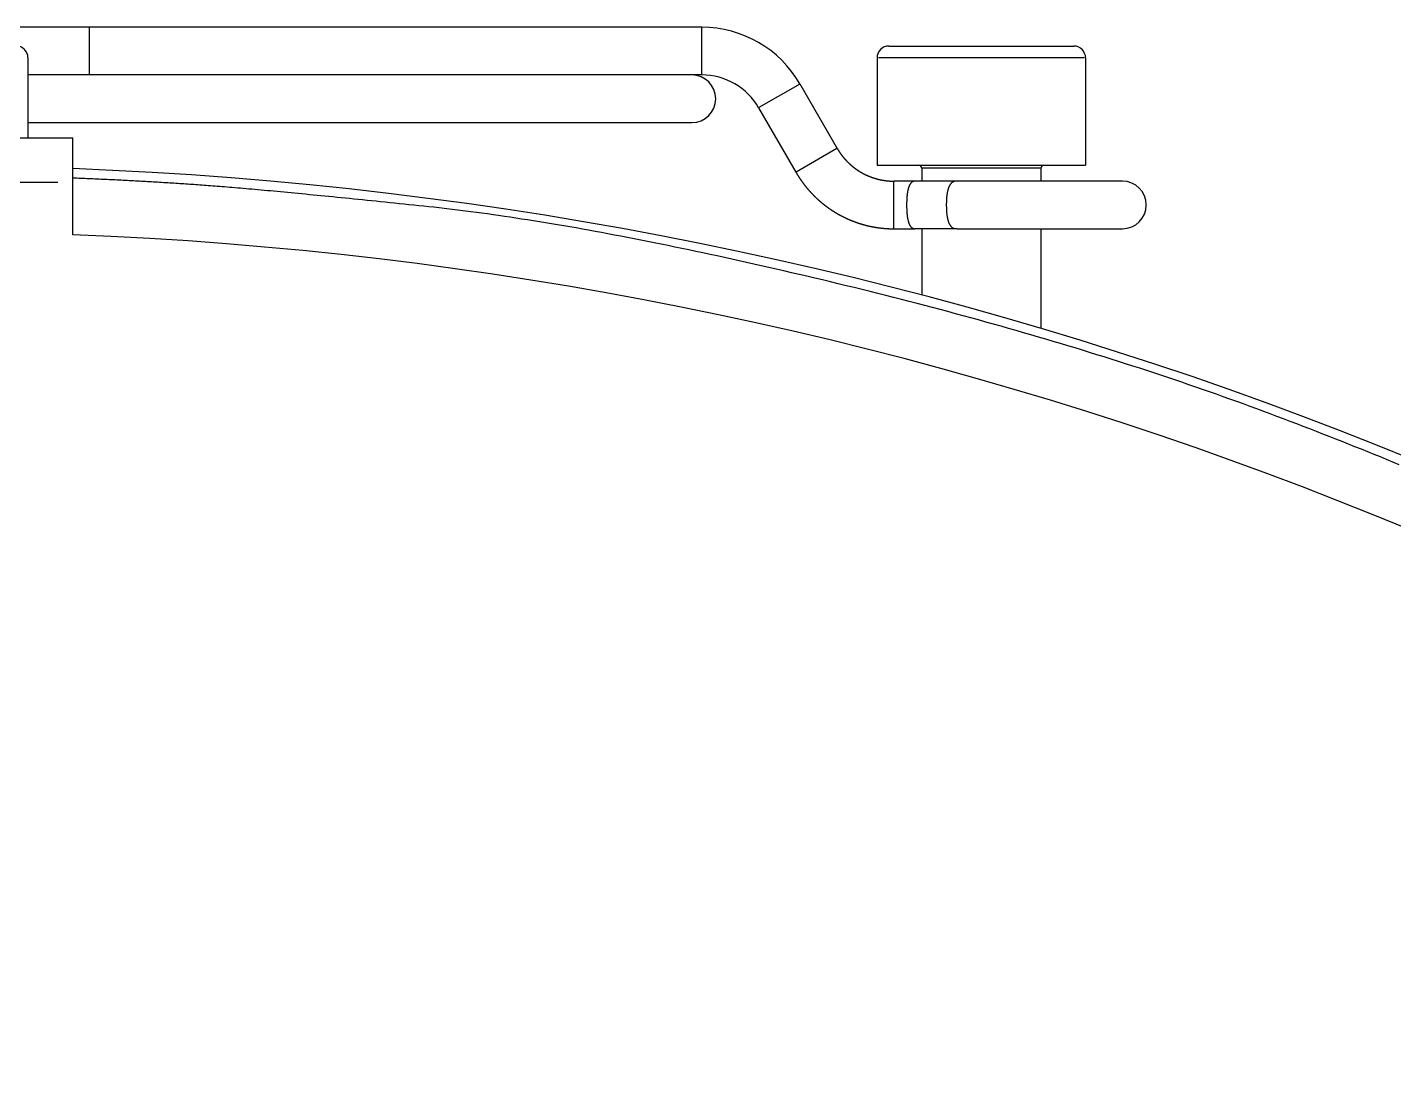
# Model space of a CAD drawing. Extents: x -120222 to -41942, y -19134 to 30932.
# Drawn here: x -81585.54 to -81539.68, y 10512.61 to 10547.72 of the extents above; entities that cross this region are included whole.
import ezdxf

# ---------------------------------------------------------------- set-up
doc = ezdxf.new("R2010")
doc.units = 0
doc.header["$LTSCALE"] = 150
doc.header["$MEASUREMENT"] = 0
doc.layers.get('0').update_dxf_attribs({"linetype": 'CONTINUOUS'})
doc.layers.add('____-568', color=7, linetype='CONTINUOUS')

# ---------------------------------------------------------------- blocks, each defined once
blk = doc.blocks.new('____-172')
at = {"color": 1, "linetype": 'Continuous'}
for p, q in [((-88018.558, 5999.017), (-88023.558, 5999.017)), ((-87998.002, 5999.017), (-88018.558, 5999.017)), ((-88018.558, 5997.427), (-88018.558, 5999.008)), ((-87998.002, 5997.427), (-87998.002, 5999.008)), ((-87991.723, 5998.388), (-87985.523, 5998.388)), ((-88020.623, 5997.988), (-88020.623, 5995.309)), ((-87992.123, 5997.988), (-87992.123, 5994.388)), ((-87985.166, 5997.988), (-87992.08, 5997.988)), ((-87985.123, 5997.988), (-87985.123, 5994.388)), ((-87998.338, 5997.417), (-88020.623, 5997.417)), ((-87998.002, 5997.417), (-87998.338, 5997.417)), ((-87994.719, 5997.113), (-87996.088, 5996.322)), ((-87994.711, 5997.117), (-87993.461, 5994.952)), ((-87996.097, 5996.317), (-87994.847, 5994.152)), ((-88020.623, 5995.817), (-87998.338, 5995.817)), ((-88029.12, 5995.309), (-88019.12, 5995.309)), ((-88019.12, 5993.809), (-88019.12, 5995.309)), ((-87993.469, 5994.947), (-87994.838, 5994.157)), ((-87992.123, 5994.388), (-87985.123, 5994.388)), ((-87990.623, 5994.288), (-87990.623, 5993.852)), ((-87986.648, 5994.288), (-87990.599, 5994.288)), ((-87986.623, 5994.288), (-87986.623, 5993.852)), ((-88019.62, 5993.809), (-88028.62, 5993.809)), ((-88019.12, 5992.051), (-88019.12, 5993.809)), ((-87990.848, 5993.852), (-87991.556, 5993.852)), ((-87989.434, 5993.852), (-87990.848, 5993.852)), ((-87983.886, 5993.852), (-87989.434, 5993.852)), ((-87991.556, 5992.252), (-87990.848, 5992.252)), ((-87989.434, 5992.252), (-87990.848, 5992.252)), ((-87990.623, 5992.252), (-87990.623, 5990.03)), ((-87989.434, 5992.252), (-87983.886, 5992.252)), ((-87986.623, 5992.252), (-87986.623, 5988.909))]:
    blk.add_line(p, q, dxfattribs=at)
at = {"color": 1, "linetype": 'Continuous', "flags": 128}
for points in [[(-87993.461, 5994.952), (-87993.459, 5994.949), (-87993.457, 5994.946), (-87993.456, 5994.943), (-87993.454, 5994.94), (-87993.452, 5994.937), (-87993.45, 5994.934), (-87993.448, 5994.931), (-87993.446, 5994.928), (-87993.445, 5994.924), (-87993.443, 5994.921), (-87993.441, 5994.918), (-87993.439, 5994.915), (-87993.437, 5994.912), (-87993.435, 5994.909), (-87993.433, 5994.906), (-87993.432, 5994.903), (-87993.43, 5994.9), (-87993.428, 5994.897), (-87993.426, 5994.894), (-87993.424, 5994.891), (-87993.422, 5994.888), (-87993.42, 5994.885), (-87993.418, 5994.881), (-87993.416, 5994.878), (-87993.414, 5994.875), (-87993.412, 5994.872), (-87993.411, 5994.869), (-87993.409, 5994.866), (-87993.407, 5994.863), (-87993.405, 5994.86), (-87993.403, 5994.857), (-87993.401, 5994.854), (-87993.399, 5994.851), (-87993.397, 5994.848), (-87993.395, 5994.845), (-87993.393, 5994.842), (-87993.391, 5994.839), (-87993.389, 5994.836), (-87993.387, 5994.833), (-87993.385, 5994.83), (-87993.383, 5994.827), (-87993.381, 5994.824), (-87993.379, 5994.821), (-87993.377, 5994.818), (-87993.375, 5994.815), (-87993.373, 5994.812), (-87993.371, 5994.809), (-87993.369, 5994.806), (-87993.367, 5994.803), (-87993.365, 5994.8), (-87993.363, 5994.797), (-87993.361, 5994.794), (-87993.359, 5994.792), (-87993.356, 5994.789), (-87993.354, 5994.786), (-87993.352, 5994.783), (-87993.35, 5994.78), (-87993.348, 5994.777), (-87993.346, 5994.774), (-87993.344, 5994.771), (-87993.342, 5994.768), (-87993.34, 5994.765), (-87993.338, 5994.762), (-87993.336, 5994.759), (-87993.333, 5994.756), (-87993.331, 5994.753), (-87993.329, 5994.751), (-87993.327, 5994.748), (-87993.325, 5994.745), (-87993.323, 5994.742), (-87993.321, 5994.739), (-87993.318, 5994.736), (-87993.316, 5994.733), (-87993.314, 5994.73), (-87993.312, 5994.727), (-87993.31, 5994.725), (-87993.308, 5994.722), (-87993.305, 5994.719), (-87993.303, 5994.716), (-87993.301, 5994.713), (-87993.299, 5994.71), (-87993.297, 5994.707), (-87993.294, 5994.705), (-87993.292, 5994.702), (-87993.29, 5994.699), (-87993.288, 5994.696), (-87993.286, 5994.693), (-87993.283, 5994.69), (-87993.281, 5994.687), (-87993.279, 5994.685), (-87993.277, 5994.682), (-87993.274, 5994.679), (-87993.272, 5994.676), (-87993.27, 5994.673), (-87993.268, 5994.671), (-87993.265, 5994.668), (-87993.263, 5994.665), (-87993.261, 5994.662), (-87993.259, 5994.659), (-87993.256, 5994.657), (-87993.254, 5994.654), (-87993.252, 5994.651), (-87993.249, 5994.648), (-87993.247, 5994.646), (-87993.245, 5994.643), (-87993.243, 5994.64), (-87993.24, 5994.637), (-87993.238, 5994.635), (-87993.236, 5994.632), (-87993.233, 5994.629), (-87993.231, 5994.626), (-87993.229, 5994.624), (-87993.226, 5994.621), (-87993.224, 5994.618), (-87993.222, 5994.615), (-87993.219, 5994.613), (-87993.217, 5994.61), (-87993.214, 5994.607), (-87993.212, 5994.605), (-87993.21, 5994.602), (-87993.207, 5994.599), (-87993.205, 5994.596), (-87993.203, 5994.594), (-87993.2, 5994.591), (-87993.198, 5994.588), (-87993.195, 5994.586), (-87993.193, 5994.583), (-87993.191, 5994.58), (-87993.188, 5994.578), (-87993.186, 5994.575), (-87993.183, 5994.572), (-87993.181, 5994.57), (-87993.179, 5994.567), (-87993.176, 5994.564), (-87993.174, 5994.562), (-87993.171, 5994.559), (-87993.169, 5994.556), (-87993.166, 5994.554), (-87993.164, 5994.551), (-87993.161, 5994.548), (-87993.159, 5994.546), (-87993.156, 5994.543), (-87993.154, 5994.541), (-87993.152, 5994.538), (-87993.149, 5994.535), (-87993.147, 5994.533), (-87993.144, 5994.53), (-87993.142, 5994.528), (-87993.139, 5994.525), (-87993.137, 5994.522), (-87993.134, 5994.52), (-87993.132, 5994.517), (-87993.129, 5994.515), (-87993.127, 5994.512), (-87993.124, 5994.51), (-87993.122, 5994.507), (-87993.119, 5994.504), (-87993.116, 5994.502), (-87993.114, 5994.499), (-87993.111, 5994.497), (-87993.109, 5994.494), (-87993.106, 5994.492), (-87993.104, 5994.489), (-87993.101, 5994.487), (-87993.099, 5994.484), (-87993.096, 5994.482), (-87993.093, 5994.479), (-87993.091, 5994.477), (-87993.088, 5994.474), (-87993.086, 5994.472), (-87993.083, 5994.469), (-87993.081, 5994.467), (-87993.078, 5994.464), (-87993.075, 5994.462), (-87993.073, 5994.459), (-87993.07, 5994.457), (-87993.067, 5994.454), (-87993.065, 5994.452), (-87993.062, 5994.449), (-87993.06, 5994.447), (-87993.057, 5994.444), (-87993.054, 5994.442), (-87993.052, 5994.439), (-87993.049, 5994.437), (-87993.046, 5994.434), (-87993.044, 5994.432), (-87993.041, 5994.43), (-87993.038, 5994.427), (-87993.036, 5994.425), (-87993.033, 5994.422), (-87993.03, 5994.42), (-87993.028, 5994.417), (-87993.025, 5994.415), (-87993.022, 5994.413), (-87993.02, 5994.41), (-87993.017, 5994.408), (-87993.014, 5994.405), (-87993.012, 5994.403), (-87993.009, 5994.401), (-87993.006, 5994.398), (-87993.004, 5994.396), (-87993.001, 5994.394), (-87992.998, 5994.391), (-87992.995, 5994.389), (-87992.993, 5994.386), (-87992.99, 5994.384), (-87992.987, 5994.382), (-87992.984, 5994.379), (-87992.982, 5994.377), (-87992.979, 5994.375), (-87992.976, 5994.372), (-87992.973, 5994.37), (-87992.971, 5994.368), (-87992.968, 5994.365), (-87992.965, 5994.363), (-87992.962, 5994.361), (-87992.96, 5994.359), (-87992.957, 5994.356), (-87992.954, 5994.354), (-87992.951, 5994.352), (-87992.949, 5994.349), (-87992.946, 5994.347), (-87992.943, 5994.345), (-87992.94, 5994.343), (-87992.937, 5994.34), (-87992.935, 5994.338), (-87992.932, 5994.336), (-87992.929, 5994.334), (-87992.926, 5994.331), (-87992.923, 5994.329), (-87992.92, 5994.327), (-87992.918, 5994.325), (-87992.915, 5994.322), (-87992.912, 5994.32), (-87992.909, 5994.318), (-87992.906, 5994.316), (-87992.904, 5994.314), (-87992.901, 5994.311), (-87992.898, 5994.309), (-87992.895, 5994.307), (-87992.892, 5994.305), (-87992.889, 5994.303), (-87992.886, 5994.3), (-87992.884, 5994.298), (-87992.881, 5994.296), (-87992.878, 5994.294), (-87992.875, 5994.292), (-87992.872, 5994.29), (-87992.869, 5994.287), (-87992.866, 5994.285), (-87992.863, 5994.283), (-87992.86, 5994.281), (-87992.858, 5994.279), (-87992.855, 5994.277), (-87992.852, 5994.275), (-87992.849, 5994.273), (-87992.846, 5994.27), (-87992.843, 5994.268), (-87992.84, 5994.266), (-87992.837, 5994.264), (-87992.834, 5994.262), (-87992.831, 5994.26), (-87992.828, 5994.258), (-87992.825, 5994.256), (-87992.822, 5994.254), (-87992.82, 5994.252), (-87992.817, 5994.25), (-87992.814, 5994.247), (-87992.811, 5994.245), (-87992.808, 5994.243), (-87992.805, 5994.241), (-87992.802, 5994.239), (-87992.799, 5994.237), (-87992.796, 5994.235), (-87992.793, 5994.233), (-87992.79, 5994.231), (-87992.787, 5994.229), (-87992.784, 5994.227), (-87992.781, 5994.225), (-87992.778, 5994.223), (-87992.775, 5994.221), (-87992.772, 5994.219), (-87992.769, 5994.217), (-87992.766, 5994.215), (-87992.763, 5994.213), (-87992.76, 5994.211), (-87992.757, 5994.209), (-87992.754, 5994.207), (-87992.751, 5994.205), (-87992.748, 5994.203), (-87992.745, 5994.201), (-87992.742, 5994.2), (-87992.739, 5994.198), (-87992.736, 5994.196), (-87992.733, 5994.194), (-87992.73, 5994.192), (-87992.727, 5994.19), (-87992.724, 5994.188), (-87992.721, 5994.186), (-87992.717, 5994.184), (-87992.714, 5994.182), (-87992.711, 5994.18), (-87992.708, 5994.178), (-87992.705, 5994.177), (-87992.702, 5994.175), (-87992.699, 5994.173), (-87992.696, 5994.171), (-87992.693, 5994.169), (-87992.69, 5994.167), (-87992.687, 5994.165), (-87992.684, 5994.164), (-87992.681, 5994.162), (-87992.677, 5994.16), (-87992.674, 5994.158), (-87992.671, 5994.156), (-87992.668, 5994.154), (-87992.665, 5994.153), (-87992.662, 5994.151), (-87992.659, 5994.149), (-87992.656, 5994.147), (-87992.653, 5994.145), (-87992.649, 5994.144), (-87992.646, 5994.142), (-87992.643, 5994.14), (-87992.64, 5994.138), (-87992.637, 5994.136), (-87992.634, 5994.135), (-87992.631, 5994.133), (-87992.627, 5994.131), (-87992.624, 5994.129), (-87992.621, 5994.128), (-87992.618, 5994.126), (-87992.615, 5994.124), (-87992.612, 5994.122), (-87992.609, 5994.121), (-87992.605, 5994.119), (-87992.602, 5994.117), (-87992.599, 5994.116), (-87992.596, 5994.114), (-87992.593, 5994.112), (-87992.59, 5994.11), (-87992.586, 5994.109), (-87992.583, 5994.107), (-87992.58, 5994.105), (-87992.577, 5994.104), (-87992.574, 5994.102), (-87992.57, 5994.1), (-87992.567, 5994.099), (-87992.564, 5994.097), (-87992.561, 5994.095), (-87992.558, 5994.094), (-87992.554, 5994.092), (-87992.551, 5994.091), (-87992.548, 5994.089), (-87992.545, 5994.087), (-87992.542, 5994.086), (-87992.538, 5994.084), (-87992.535, 5994.082), (-87992.532, 5994.081), (-87992.529, 5994.079), (-87992.525, 5994.078), (-87992.522, 5994.076), (-87992.519, 5994.074), (-87992.516, 5994.073), (-87992.513, 5994.071), (-87992.509, 5994.07), (-87992.506, 5994.068), (-87992.503, 5994.067), (-87992.5, 5994.065), (-87992.496, 5994.064), (-87992.493, 5994.062), (-87992.49, 5994.061), (-87992.487, 5994.059), (-87992.483, 5994.057), (-87992.48, 5994.056), (-87992.477, 5994.054), (-87992.473, 5994.053), (-87992.47, 5994.051), (-87992.467, 5994.05), (-87992.464, 5994.048), (-87992.46, 5994.047), (-87992.457, 5994.046), (-87992.454, 5994.044), (-87992.451, 5994.043), (-87992.447, 5994.041), (-87992.444, 5994.04), (-87992.441, 5994.038), (-87992.437, 5994.037), (-87992.434, 5994.035), (-87992.431, 5994.034), (-87992.427, 5994.032), (-87992.424, 5994.031), (-87992.421, 5994.03), (-87992.418, 5994.028), (-87992.414, 5994.027), (-87992.411, 5994.025), (-87992.408, 5994.024), (-87992.404, 5994.023), (-87992.401, 5994.021), (-87992.398, 5994.02), (-87992.394, 5994.018), (-87992.391, 5994.017), (-87992.388, 5994.016), (-87992.384, 5994.014), (-87992.381, 5994.013), (-87992.378, 5994.012), (-87992.374, 5994.01), (-87992.371, 5994.009), (-87992.368, 5994.008), (-87992.364, 5994.006), (-87992.361, 5994.005), (-87992.358, 5994.004), (-87992.354, 5994.002), (-87992.351, 5994.001), (-87992.348, 5994), (-87992.344, 5993.999), (-87992.341, 5993.997), (-87992.337, 5993.996), (-87992.334, 5993.995), (-87992.331, 5993.993), (-87992.327, 5993.992), (-87992.324, 5993.991), (-87992.321, 5993.99), (-87992.317, 5993.988), (-87992.314, 5993.987), (-87992.31, 5993.986), (-87992.307, 5993.985), (-87992.304, 5993.983), (-87992.3, 5993.982), (-87992.297, 5993.981), (-87992.294, 5993.98), (-87992.29, 5993.979), (-87992.287, 5993.977), (-87992.283, 5993.976), (-87992.28, 5993.975), (-87992.277, 5993.974), (-87992.273, 5993.973), (-87992.27, 5993.971), (-87992.266, 5993.97), (-87992.263, 5993.969), (-87992.259, 5993.968), (-87992.256, 5993.967), (-87992.253, 5993.966), (-87992.249, 5993.965), (-87992.246, 5993.963), (-87992.242, 5993.962), (-87992.239, 5993.961), (-87992.236, 5993.96), (-87992.232, 5993.959), (-87992.229, 5993.958), (-87992.225, 5993.957), (-87992.222, 5993.956), (-87992.218, 5993.955), (-87992.215, 5993.953), (-87992.211, 5993.952), (-87992.208, 5993.951), (-87992.205, 5993.95), (-87992.201, 5993.949), (-87992.198, 5993.948), (-87992.194, 5993.947), (-87992.191, 5993.946), (-87992.187, 5993.945), (-87992.184, 5993.944), (-87992.18, 5993.943), (-87992.177, 5993.942), (-87992.174, 5993.941), (-87992.17, 5993.94), (-87992.167, 5993.939), (-87992.163, 5993.938), (-87992.16, 5993.937), (-87992.156, 5993.936), (-87992.153, 5993.935), (-87992.149, 5993.934), (-87992.146, 5993.933), (-87992.142, 5993.932), (-87992.139, 5993.931), (-87992.135, 5993.93), (-87992.132, 5993.929), (-87992.129, 5993.928), (-87992.125, 5993.927), (-87992.122, 5993.926), (-87992.118, 5993.925), (-87992.115, 5993.925), (-87992.111, 5993.924), (-87992.108, 5993.923), (-87992.104, 5993.922), (-87992.101, 5993.921), (-87992.097, 5993.92), (-87992.094, 5993.919), (-87992.09, 5993.918), (-87992.087, 5993.917), (-87992.083, 5993.917), (-87992.08, 5993.916), (-87992.076, 5993.915), (-87992.073, 5993.914), (-87992.069, 5993.913), (-87992.066, 5993.912), (-87992.062, 5993.911), (-87992.059, 5993.911), (-87992.055, 5993.91), (-87992.052, 5993.909), (-87992.048, 5993.908), (-87992.045, 5993.907), (-87992.041, 5993.907), (-87992.038, 5993.906), (-87992.034, 5993.905), (-87992.031, 5993.904), (-87992.027, 5993.903), (-87992.024, 5993.903), (-87992.02, 5993.902), (-87992.017, 5993.901), (-87992.013, 5993.9), (-87992.01, 5993.9), (-87992.006, 5993.899), (-87992.003, 5993.898), (-87991.999, 5993.898), (-87991.995, 5993.897), (-87991.992, 5993.896), (-87991.988, 5993.895), (-87991.985, 5993.895), (-87991.981, 5993.894), (-87991.978, 5993.893), (-87991.974, 5993.893), (-87991.971, 5993.892), (-87991.967, 5993.891), (-87991.964, 5993.891), (-87991.96, 5993.89), (-87991.957, 5993.889), (-87991.953, 5993.889), (-87991.95, 5993.888), (-87991.946, 5993.887), (-87991.942, 5993.887), (-87991.939, 5993.886), (-87991.935, 5993.885), (-87991.932, 5993.885), (-87991.928, 5993.884), (-87991.925, 5993.884), (-87991.921, 5993.883), (-87991.918, 5993.882), (-87991.914, 5993.882), (-87991.911, 5993.881), (-87991.907, 5993.881), (-87991.903, 5993.88), (-87991.9, 5993.879), (-87991.896, 5993.879), (-87991.893, 5993.878), (-87991.889, 5993.878), (-87991.886, 5993.877), (-87991.882, 5993.877), (-87991.879, 5993.876), (-87991.875, 5993.876), (-87991.871, 5993.875), (-87991.868, 5993.875), (-87991.864, 5993.874), (-87991.861, 5993.874), (-87991.857, 5993.873), (-87991.854, 5993.873), (-87991.85, 5993.872), (-87991.846, 5993.872), (-87991.843, 5993.871), (-87991.839, 5993.871), (-87991.836, 5993.87), (-87991.832, 5993.87), (-87991.829, 5993.869), (-87991.825, 5993.869), (-87991.821, 5993.868), (-87991.818, 5993.868), (-87991.814, 5993.868), (-87991.811, 5993.867), (-87991.807, 5993.867), (-87991.804, 5993.866), (-87991.8, 5993.866), (-87991.796, 5993.866), (-87991.793, 5993.865), (-87991.789, 5993.865), (-87991.786, 5993.864), (-87991.782, 5993.864), (-87991.778, 5993.864), (-87991.775, 5993.863), (-87991.771, 5993.863), (-87991.768, 5993.863), (-87991.764, 5993.862), (-87991.761, 5993.862), (-87991.757, 5993.862), (-87991.753, 5993.861), (-87991.75, 5993.861), (-87991.746, 5993.861), (-87991.743, 5993.86), (-87991.739, 5993.86), (-87991.735, 5993.86), (-87991.732, 5993.859), (-87991.728, 5993.859), (-87991.725, 5993.859), (-87991.721, 5993.859), (-87991.717, 5993.858), (-87991.714, 5993.858), (-87991.71, 5993.858), (-87991.707, 5993.858), (-87991.703, 5993.857), (-87991.7, 5993.857), (-87991.696, 5993.857), (-87991.692, 5993.857), (-87991.689, 5993.856), (-87991.685, 5993.856), (-87991.682, 5993.856), (-87991.678, 5993.856), (-87991.674, 5993.856), (-87991.671, 5993.855), (-87991.667, 5993.855), (-87991.664, 5993.855), (-87991.66, 5993.855), (-87991.656, 5993.855), (-87991.653, 5993.855), (-87991.649, 5993.854), (-87991.646, 5993.854), (-87991.642, 5993.854), (-87991.638, 5993.854), (-87991.635, 5993.854), (-87991.631, 5993.854), (-87991.628, 5993.854), (-87991.624, 5993.853), (-87991.62, 5993.853), (-87991.617, 5993.853), (-87991.613, 5993.853), (-87991.61, 5993.853), (-87991.606, 5993.853), (-87991.602, 5993.853), (-87991.599, 5993.853), (-87991.595, 5993.853), (-87991.592, 5993.853), (-87991.588, 5993.853), (-87991.584, 5993.853), (-87991.581, 5993.853), (-87991.577, 5993.852), (-87991.574, 5993.852), (-87991.57, 5993.852), (-87991.566, 5993.852), (-87991.563, 5993.852), (-87991.559, 5993.852), (-87991.556, 5993.852), (-87991.556, 5993.852)], [(-87974.6, 5984.332), (-87974.809, 5984.418), (-87975.019, 5984.504), (-87975.23, 5984.59), (-87975.442, 5984.676), (-87975.654, 5984.762), (-87975.867, 5984.848), (-87976.081, 5984.933), (-87976.295, 5985.019), (-87976.51, 5985.105), (-87976.726, 5985.19), (-87976.942, 5985.276), (-87977.16, 5985.361), (-87977.377, 5985.447), (-87977.596, 5985.532), (-87977.815, 5985.617), (-87978.035, 5985.702), (-87978.256, 5985.787), (-87978.477, 5985.871), (-87978.7, 5985.955), (-87978.923, 5986.039), (-87979.146, 5986.122), (-87979.371, 5986.205), (-87979.596, 5986.288), (-87979.822, 5986.37), (-87980.049, 5986.452), (-87980.277, 5986.534), (-87980.505, 5986.615), (-87980.734, 5986.696), (-87980.964, 5986.777), (-87981.195, 5986.857), (-87981.426, 5986.937), (-87981.658, 5987.017), (-87981.891, 5987.097), (-87982.125, 5987.176), (-87982.359, 5987.255), (-87982.594, 5987.333), (-87982.83, 5987.411), (-87983.067, 5987.489), (-87983.304, 5987.567), (-87983.543, 5987.644), (-87983.782, 5987.721), (-87984.021, 5987.797), (-87984.262, 5987.874), (-87984.503, 5987.95), (-87984.745, 5988.025), (-87984.988, 5988.101), (-87985.232, 5988.176), (-87985.476, 5988.25), (-87985.721, 5988.325), (-87985.967, 5988.399), (-87986.213, 5988.472), (-87986.461, 5988.546), (-87986.709, 5988.619), (-87986.958, 5988.692), (-87987.207, 5988.764), (-87987.458, 5988.836), (-87987.709, 5988.908), (-87987.961, 5988.98), (-87988.213, 5989.051), (-87988.467, 5989.122), (-87988.721, 5989.192), (-87988.976, 5989.262), (-87989.232, 5989.332), (-87989.488, 5989.402), (-87989.745, 5989.471), (-87990.003, 5989.54), (-87990.262, 5989.609), (-87990.522, 5989.677), (-87990.782, 5989.745), (-87991.043, 5989.813), (-87991.305, 5989.88), (-87991.567, 5989.947), (-87991.83, 5990.014), (-87992.095, 5990.08), (-87992.359, 5990.146), (-87992.625, 5990.212), (-87992.891, 5990.277), (-87993.158, 5990.342), (-87993.425, 5990.407), (-87993.69, 5990.471), (-87993.954, 5990.534), (-87994.216, 5990.596), (-87994.477, 5990.658), (-87994.736, 5990.719), (-87994.994, 5990.779), (-87995.25, 5990.838), (-87995.504, 5990.897), (-87995.757, 5990.955), (-87996.009, 5991.012), (-87996.259, 5991.069), (-87996.507, 5991.124), (-87996.754, 5991.179), (-87997, 5991.234), (-87997.244, 5991.287), (-87997.486, 5991.34), (-87997.727, 5991.392), (-87997.966, 5991.443), (-87998.204, 5991.494), (-87998.441, 5991.544), (-87998.675, 5991.593), (-87998.909, 5991.641), (-87999.14, 5991.689), (-87999.371, 5991.736), (-87999.599, 5991.782), (-87999.827, 5991.827), (-88000.052, 5991.872), (-88000.277, 5991.916), (-88000.499, 5991.959), (-88000.72, 5992.002), (-88000.94, 5992.043), (-88001.158, 5992.084), (-88001.375, 5992.125), (-88001.59, 5992.164), (-88001.803, 5992.203), (-88002.015, 5992.241), (-88002.226, 5992.279), (-88002.435, 5992.315), (-88002.642, 5992.351), (-88002.848, 5992.386), (-88003.053, 5992.42), (-88003.256, 5992.454), (-88003.457, 5992.487), (-88003.657, 5992.519), (-88003.855, 5992.551), (-88004.052, 5992.581), (-88004.247, 5992.611), (-88004.441, 5992.641), (-88004.633, 5992.669), (-88004.824, 5992.697), (-88005.013, 5992.724), (-88005.201, 5992.75), (-88005.387, 5992.776), (-88005.572, 5992.801), (-88005.755, 5992.825), (-88005.937, 5992.848), (-88006.117, 5992.871), (-88006.295, 5992.892), (-88006.472, 5992.914), (-88006.648, 5992.934), (-88006.822, 5992.954), (-88006.995, 5992.973), (-88007.166, 5992.991), (-88007.335, 5993.009), (-88007.503, 5993.026), (-88007.669, 5993.043), (-88007.834, 5993.06), (-88007.997, 5993.077), (-88008.158, 5993.094), (-88008.318, 5993.111), (-88008.476, 5993.127), (-88008.633, 5993.143), (-88008.788, 5993.159), (-88008.941, 5993.175), (-88009.093, 5993.19), (-88009.243, 5993.205), (-88009.392, 5993.22), (-88009.539, 5993.235), (-88009.684, 5993.25), (-88009.828, 5993.264), (-88009.97, 5993.279), (-88010.111, 5993.293), (-88010.25, 5993.307), (-88010.387, 5993.32), (-88010.523, 5993.334), (-88010.657, 5993.347), (-88010.79, 5993.36), (-88010.921, 5993.373), (-88011.05, 5993.386), (-88011.178, 5993.398), (-88011.304, 5993.41), (-88011.429, 5993.422), (-88011.552, 5993.434), (-88011.673, 5993.446), (-88011.793, 5993.457), (-88011.911, 5993.468), (-88012.028, 5993.479), (-88012.143, 5993.49), (-88012.256, 5993.501), (-88012.368, 5993.511), (-88012.478, 5993.522), (-88012.587, 5993.532), (-88012.694, 5993.541), (-88012.799, 5993.551), (-88012.903, 5993.56), (-88013.005, 5993.569), (-88013.106, 5993.578), (-88013.205, 5993.587), (-88013.302, 5993.596), (-88013.398, 5993.604), (-88013.492, 5993.612), (-88013.584, 5993.62), (-88013.675, 5993.628), (-88013.765, 5993.636), (-88013.853, 5993.643), (-88013.939, 5993.65), (-88014.023, 5993.657), (-88014.106, 5993.664), (-88014.188, 5993.67), (-88014.267, 5993.677), (-88014.345, 5993.683), (-88014.422, 5993.689), (-88014.497, 5993.695), (-88014.57, 5993.7), (-88014.642, 5993.706), (-88014.712, 5993.711), (-88014.781, 5993.716), (-88014.849, 5993.72), (-88014.916, 5993.725), (-88014.984, 5993.73), (-88015.052, 5993.735), (-88015.12, 5993.739), (-88015.187, 5993.744), (-88015.255, 5993.748), (-88015.323, 5993.753), (-88015.391, 5993.758), (-88015.458, 5993.762), (-88015.526, 5993.767), (-88015.594, 5993.771), (-88015.662, 5993.775), (-88015.729, 5993.78), (-88015.797, 5993.784), (-88015.865, 5993.788), (-88015.933, 5993.793), (-88016, 5993.797), (-88016.068, 5993.801), (-88016.136, 5993.805), (-88016.204, 5993.809), (-88016.272, 5993.813), (-88016.339, 5993.817), (-88016.407, 5993.821), (-88016.475, 5993.825), (-88016.543, 5993.829), (-88016.61, 5993.833), (-88016.678, 5993.837), (-88016.746, 5993.841), (-88016.814, 5993.845), (-88016.882, 5993.848), (-88016.949, 5993.852), (-88017.017, 5993.856), (-88017.085, 5993.859), (-88017.153, 5993.863), (-88017.221, 5993.867), (-88017.288, 5993.87), (-88017.356, 5993.874), (-88017.424, 5993.877), (-88017.492, 5993.88), (-88017.56, 5993.884), (-88017.628, 5993.887), (-88017.695, 5993.891), (-88017.763, 5993.894), (-88017.831, 5993.897), (-88017.899, 5993.9), (-88017.967, 5993.904), (-88018.034, 5993.907), (-88018.102, 5993.91), (-88018.17, 5993.913), (-88018.238, 5993.916), (-88018.306, 5993.919), (-88018.374, 5993.922), (-88018.441, 5993.925), (-88018.509, 5993.928), (-88018.577, 5993.931), (-88018.645, 5993.934), (-88018.713, 5993.936), (-88018.781, 5993.939), (-88018.848, 5993.942), (-88018.916, 5993.945), (-88018.984, 5993.947), (-88019.052, 5993.95), (-88019.12, 5993.952), (-88019.12, 5993.952)], [(-87994.847, 5994.152), (-87994.843, 5994.147), (-87994.84, 5994.142), (-87994.837, 5994.136), (-87994.834, 5994.131), (-87994.831, 5994.126), (-87994.828, 5994.12), (-87994.825, 5994.115), (-87994.821, 5994.109), (-87994.818, 5994.104), (-87994.815, 5994.099), (-87994.812, 5994.093), (-87994.809, 5994.088), (-87994.805, 5994.083), (-87994.802, 5994.078), (-87994.799, 5994.072), (-87994.796, 5994.067), (-87994.792, 5994.062), (-87994.789, 5994.056), (-87994.786, 5994.051), (-87994.783, 5994.046), (-87994.779, 5994.04), (-87994.776, 5994.035), (-87994.773, 5994.03), (-87994.769, 5994.025), (-87994.766, 5994.019), (-87994.763, 5994.014), (-87994.76, 5994.009), (-87994.756, 5994.004), (-87994.753, 5993.998), (-87994.749, 5993.993), (-87994.746, 5993.988), (-87994.743, 5993.983), (-87994.739, 5993.978), (-87994.736, 5993.972), (-87994.732, 5993.967), (-87994.729, 5993.962), (-87994.726, 5993.957), (-87994.722, 5993.952), (-87994.719, 5993.946), (-87994.715, 5993.941), (-87994.712, 5993.936), (-87994.708, 5993.931), (-87994.705, 5993.926), (-87994.701, 5993.921), (-87994.698, 5993.916), (-87994.694, 5993.91), (-87994.691, 5993.905), (-87994.687, 5993.9), (-87994.684, 5993.895), (-87994.68, 5993.89), (-87994.677, 5993.885), (-87994.673, 5993.88), (-87994.67, 5993.875), (-87994.666, 5993.869), (-87994.663, 5993.864), (-87994.659, 5993.859), (-87994.655, 5993.854), (-87994.652, 5993.849), (-87994.648, 5993.844), (-87994.645, 5993.839), (-87994.641, 5993.834), (-87994.637, 5993.829), (-87994.634, 5993.824), (-87994.63, 5993.819), (-87994.626, 5993.814), (-87994.623, 5993.809), (-87994.619, 5993.804), (-87994.615, 5993.799), (-87994.612, 5993.794), (-87994.608, 5993.789), (-87994.604, 5993.784), (-87994.6, 5993.779), (-87994.597, 5993.774), (-87994.593, 5993.769), (-87994.589, 5993.764), (-87994.585, 5993.759), (-87994.582, 5993.754), (-87994.578, 5993.749), (-87994.574, 5993.744), (-87994.57, 5993.739), (-87994.567, 5993.734), (-87994.563, 5993.729), (-87994.559, 5993.724), (-87994.555, 5993.719), (-87994.551, 5993.714), (-87994.548, 5993.71), (-87994.544, 5993.705), (-87994.54, 5993.7), (-87994.536, 5993.695), (-87994.532, 5993.69), (-87994.528, 5993.685), (-87994.524, 5993.68), (-87994.52, 5993.675), (-87994.517, 5993.671), (-87994.513, 5993.666), (-87994.509, 5993.661), (-87994.505, 5993.656), (-87994.501, 5993.651), (-87994.497, 5993.646), (-87994.493, 5993.642), (-87994.489, 5993.637), (-87994.485, 5993.632), (-87994.481, 5993.627), (-87994.477, 5993.622), (-87994.473, 5993.618), (-87994.469, 5993.613), (-87994.465, 5993.608), (-87994.461, 5993.603), (-87994.457, 5993.599), (-87994.453, 5993.594), (-87994.449, 5993.589), (-87994.445, 5993.584), (-87994.441, 5993.58), (-87994.437, 5993.575), (-87994.433, 5993.57), (-87994.429, 5993.566), (-87994.425, 5993.561), (-87994.421, 5993.556), (-87994.417, 5993.552), (-87994.413, 5993.547), (-87994.409, 5993.542), (-87994.404, 5993.538), (-87994.4, 5993.533), (-87994.396, 5993.528), (-87994.392, 5993.524), (-87994.388, 5993.519), (-87994.384, 5993.514), (-87994.38, 5993.51), (-87994.375, 5993.505), (-87994.371, 5993.5), (-87994.367, 5993.496), (-87994.363, 5993.491), (-87994.359, 5993.487), (-87994.355, 5993.482), (-87994.35, 5993.478), (-87994.346, 5993.473), (-87994.342, 5993.468), (-87994.338, 5993.464), (-87994.333, 5993.459), (-87994.329, 5993.455), (-87994.325, 5993.45), (-87994.321, 5993.446), (-87994.316, 5993.441), (-87994.312, 5993.437), (-87994.308, 5993.432), (-87994.304, 5993.428), (-87994.299, 5993.423), (-87994.295, 5993.419), (-87994.291, 5993.414), (-87994.286, 5993.41), (-87994.282, 5993.405), (-87994.278, 5993.401), (-87994.273, 5993.396), (-87994.269, 5993.392), (-87994.265, 5993.387), (-87994.26, 5993.383), (-87994.256, 5993.379), (-87994.252, 5993.374), (-87994.247, 5993.37), (-87994.243, 5993.365), (-87994.238, 5993.361), (-87994.234, 5993.357), (-87994.23, 5993.352), (-87994.225, 5993.348), (-87994.221, 5993.344), (-87994.216, 5993.339), (-87994.212, 5993.335), (-87994.207, 5993.331), (-87994.203, 5993.326), (-87994.198, 5993.322), (-87994.194, 5993.318), (-87994.189, 5993.313), (-87994.185, 5993.309), (-87994.181, 5993.305), (-87994.176, 5993.3), (-87994.172, 5993.296), (-87994.167, 5993.292), (-87994.162, 5993.287), (-87994.158, 5993.283), (-87994.153, 5993.279), (-87994.149, 5993.275), (-87994.144, 5993.27), (-87994.14, 5993.266), (-87994.135, 5993.262), (-87994.131, 5993.258), (-87994.126, 5993.254), (-87994.121, 5993.249), (-87994.117, 5993.245), (-87994.112, 5993.241), (-87994.108, 5993.237), (-87994.103, 5993.233), (-87994.098, 5993.228), (-87994.094, 5993.224), (-87994.089, 5993.22), (-87994.084, 5993.216), (-87994.08, 5993.212), (-87994.075, 5993.208), (-87994.07, 5993.204), (-87994.066, 5993.199), (-87994.061, 5993.195), (-87994.056, 5993.191), (-87994.052, 5993.187), (-87994.047, 5993.183), (-87994.042, 5993.179), (-87994.038, 5993.175), (-87994.033, 5993.171), (-87994.028, 5993.167), (-87994.024, 5993.163), (-87994.019, 5993.159), (-87994.014, 5993.155), (-87994.009, 5993.151), (-87994.005, 5993.147), (-87994, 5993.143), (-87993.995, 5993.139), (-87993.99, 5993.135), (-87993.985, 5993.131), (-87993.981, 5993.127), (-87993.976, 5993.123), (-87993.971, 5993.119), (-87993.966, 5993.115), (-87993.962, 5993.111), (-87993.957, 5993.107), (-87993.952, 5993.103), (-87993.947, 5993.099), (-87993.942, 5993.095), (-87993.937, 5993.091), (-87993.933, 5993.087), (-87993.928, 5993.084), (-87993.923, 5993.08), (-87993.918, 5993.076), (-87993.913, 5993.072), (-87993.908, 5993.068), (-87993.903, 5993.064), (-87993.898, 5993.06), (-87993.894, 5993.057), (-87993.889, 5993.053), (-87993.884, 5993.049), (-87993.879, 5993.045), (-87993.874, 5993.041), (-87993.869, 5993.038), (-87993.864, 5993.034), (-87993.859, 5993.03), (-87993.854, 5993.026), (-87993.849, 5993.023), (-87993.844, 5993.019), (-87993.839, 5993.015), (-87993.834, 5993.011), (-87993.829, 5993.008), (-87993.824, 5993.004), (-87993.819, 5993), (-87993.814, 5992.996), (-87993.809, 5992.993), (-87993.804, 5992.989), (-87993.799, 5992.985), (-87993.794, 5992.982), (-87993.789, 5992.978), (-87993.784, 5992.974), (-87993.779, 5992.971), (-87993.774, 5992.967), (-87993.769, 5992.964), (-87993.764, 5992.96), (-87993.759, 5992.956), (-87993.754, 5992.953), (-87993.749, 5992.949), (-87993.744, 5992.946), (-87993.739, 5992.942), (-87993.734, 5992.938), (-87993.729, 5992.935), (-87993.723, 5992.931), (-87993.718, 5992.928), (-87993.713, 5992.924), (-87993.708, 5992.921), (-87993.703, 5992.917), (-87993.698, 5992.914), (-87993.693, 5992.91), (-87993.688, 5992.907), (-87993.682, 5992.903), (-87993.677, 5992.9), (-87993.672, 5992.896), (-87993.667, 5992.893), (-87993.662, 5992.889), (-87993.657, 5992.886), (-87993.651, 5992.883), (-87993.646, 5992.879), (-87993.641, 5992.876), (-87993.636, 5992.872), (-87993.631, 5992.869), (-87993.625, 5992.865), (-87993.62, 5992.862), (-87993.615, 5992.859), (-87993.61, 5992.855), (-87993.605, 5992.852), (-87993.599, 5992.849), (-87993.594, 5992.845), (-87993.589, 5992.842), (-87993.584, 5992.839), (-87993.578, 5992.835), (-87993.573, 5992.832), (-87993.568, 5992.829), (-87993.562, 5992.825), (-87993.557, 5992.822), (-87993.552, 5992.819), (-87993.547, 5992.816), (-87993.541, 5992.812), (-87993.536, 5992.809), (-87993.531, 5992.806), (-87993.525, 5992.803), (-87993.52, 5992.799), (-87993.515, 5992.796), (-87993.509, 5992.793), (-87993.504, 5992.79), (-87993.499, 5992.787), (-87993.493, 5992.784), (-87993.488, 5992.78), (-87993.483, 5992.777), (-87993.477, 5992.774), (-87993.472, 5992.771), (-87993.466, 5992.768), (-87993.461, 5992.765), (-87993.456, 5992.761), (-87993.45, 5992.758), (-87993.445, 5992.755), (-87993.439, 5992.752), (-87993.434, 5992.749), (-87993.429, 5992.746), (-87993.423, 5992.743), (-87993.418, 5992.74), (-87993.412, 5992.737), (-87993.407, 5992.734), (-87993.402, 5992.731), (-87993.396, 5992.728), (-87993.391, 5992.725), (-87993.385, 5992.722), (-87993.38, 5992.719), (-87993.374, 5992.716), (-87993.369, 5992.713), (-87993.363, 5992.71), (-87993.358, 5992.707), (-87993.352, 5992.704), (-87993.347, 5992.701), (-87993.341, 5992.698), (-87993.336, 5992.695), (-87993.33, 5992.692), (-87993.325, 5992.689), (-87993.319, 5992.686), (-87993.314, 5992.684), (-87993.308, 5992.681), (-87993.303, 5992.678), (-87993.297, 5992.675), (-87993.292, 5992.672), (-87993.286, 5992.669), (-87993.281, 5992.667), (-87993.275, 5992.664), (-87993.27, 5992.661), (-87993.264, 5992.658), (-87993.259, 5992.655), (-87993.253, 5992.653), (-87993.247, 5992.65), (-87993.242, 5992.647), (-87993.236, 5992.644), (-87993.231, 5992.641), (-87993.225, 5992.639), (-87993.22, 5992.636), (-87993.214, 5992.633), (-87993.208, 5992.631), (-87993.203, 5992.628), (-87993.197, 5992.625), (-87993.192, 5992.623), (-87993.186, 5992.62), (-87993.18, 5992.617), (-87993.175, 5992.615), (-87993.169, 5992.612), (-87993.164, 5992.609), (-87993.158, 5992.607), (-87993.152, 5992.604), (-87993.147, 5992.601), (-87993.141, 5992.599), (-87993.135, 5992.596), (-87993.13, 5992.594), (-87993.124, 5992.591), (-87993.118, 5992.589), (-87993.113, 5992.586), (-87993.107, 5992.583), (-87993.101, 5992.581), (-87993.096, 5992.578), (-87993.09, 5992.576), (-87993.084, 5992.573), (-87993.079, 5992.571), (-87993.073, 5992.568), (-87993.067, 5992.566), (-87993.061, 5992.563), (-87993.056, 5992.561), (-87993.05, 5992.559), (-87993.044, 5992.556), (-87993.039, 5992.554), (-87993.033, 5992.551), (-87993.027, 5992.549), (-87993.021, 5992.546), (-87993.016, 5992.544), (-87993.01, 5992.542), (-87993.004, 5992.539), (-87992.998, 5992.537), (-87992.993, 5992.535), (-87992.987, 5992.532), (-87992.981, 5992.53), (-87992.975, 5992.528), (-87992.97, 5992.525), (-87992.964, 5992.523), (-87992.958, 5992.521), (-87992.952, 5992.518), (-87992.947, 5992.516), (-87992.941, 5992.514), (-87992.935, 5992.512), (-87992.929, 5992.509), (-87992.923, 5992.507), (-87992.918, 5992.505), (-87992.912, 5992.503), (-87992.906, 5992.5), (-87992.9, 5992.498), (-87992.894, 5992.496), (-87992.889, 5992.494), (-87992.883, 5992.492), (-87992.877, 5992.489), (-87992.871, 5992.487), (-87992.865, 5992.485), (-87992.859, 5992.483), (-87992.854, 5992.481), (-87992.848, 5992.479), (-87992.842, 5992.477), (-87992.836, 5992.475), (-87992.83, 5992.472), (-87992.824, 5992.47), (-87992.818, 5992.468), (-87992.813, 5992.466), (-87992.807, 5992.464), (-87992.801, 5992.462), (-87992.795, 5992.46), (-87992.789, 5992.458), (-87992.783, 5992.456), (-87992.777, 5992.454), (-87992.771, 5992.452), (-87992.765, 5992.45), (-87992.76, 5992.448), (-87992.754, 5992.446), (-87992.748, 5992.444), (-87992.742, 5992.442), (-87992.736, 5992.44), (-87992.73, 5992.438), (-87992.724, 5992.436), (-87992.718, 5992.435), (-87992.712, 5992.433), (-87992.706, 5992.431), (-87992.7, 5992.429), (-87992.694, 5992.427), (-87992.688, 5992.425), (-87992.682, 5992.423), (-87992.677, 5992.421), (-87992.671, 5992.42), (-87992.665, 5992.418), (-87992.659, 5992.416), (-87992.653, 5992.414), (-87992.647, 5992.412), (-87992.641, 5992.411), (-87992.635, 5992.409), (-87992.629, 5992.407), (-87992.623, 5992.405), (-87992.617, 5992.404), (-87992.611, 5992.402), (-87992.605, 5992.4), (-87992.599, 5992.398), (-87992.593, 5992.397), (-87992.587, 5992.395), (-87992.581, 5992.393), (-87992.575, 5992.392), (-87992.569, 5992.39), (-87992.563, 5992.388), (-87992.557, 5992.387), (-87992.551, 5992.385), (-87992.545, 5992.383), (-87992.539, 5992.382), (-87992.533, 5992.38), (-87992.527, 5992.379), (-87992.521, 5992.377), (-87992.515, 5992.375), (-87992.509, 5992.374), (-87992.503, 5992.372), (-87992.497, 5992.371), (-87992.491, 5992.369), (-87992.485, 5992.368), (-87992.479, 5992.366), (-87992.473, 5992.365), (-87992.467, 5992.363), (-87992.461, 5992.362), (-87992.455, 5992.36), (-87992.449, 5992.359), (-87992.443, 5992.357), (-87992.437, 5992.356), (-87992.431, 5992.354), (-87992.425, 5992.353), (-87992.419, 5992.352), (-87992.413, 5992.35), (-87992.406, 5992.349), (-87992.4, 5992.347), (-87992.394, 5992.346), (-87992.388, 5992.345), (-87992.382, 5992.343), (-87992.376, 5992.342), (-87992.37, 5992.341), (-87992.364, 5992.339), (-87992.358, 5992.338), (-87992.352, 5992.337), (-87992.346, 5992.335), (-87992.34, 5992.334), (-87992.334, 5992.333), (-87992.328, 5992.332), (-87992.321, 5992.33), (-87992.315, 5992.329), (-87992.309, 5992.328), (-87992.303, 5992.327), (-87992.297, 5992.325), (-87992.291, 5992.324), (-87992.285, 5992.323), (-87992.279, 5992.322), (-87992.273, 5992.321), (-87992.267, 5992.319), (-87992.26, 5992.318), (-87992.254, 5992.317), (-87992.248, 5992.316), (-87992.242, 5992.315), (-87992.236, 5992.314), (-87992.23, 5992.313), (-87992.224, 5992.312), (-87992.218, 5992.31), (-87992.212, 5992.309), (-87992.205, 5992.308), (-87992.199, 5992.307), (-87992.193, 5992.306), (-87992.187, 5992.305), (-87992.181, 5992.304), (-87992.175, 5992.303), (-87992.169, 5992.302), (-87992.163, 5992.301), (-87992.156, 5992.3), (-87992.15, 5992.299), (-87992.144, 5992.298), (-87992.138, 5992.297), (-87992.132, 5992.296), (-87992.126, 5992.295), (-87992.12, 5992.294), (-87992.113, 5992.294), (-87992.107, 5992.293), (-87992.101, 5992.292), (-87992.095, 5992.291), (-87992.089, 5992.29), (-87992.083, 5992.289), (-87992.076, 5992.288), (-87992.07, 5992.287), (-87992.064, 5992.287), (-87992.058, 5992.286), (-87992.052, 5992.285), (-87992.046, 5992.284), (-87992.039, 5992.283), (-87992.033, 5992.283), (-87992.027, 5992.282), (-87992.021, 5992.281), (-87992.015, 5992.28), (-87992.009, 5992.279), (-87992.002, 5992.279), (-87991.996, 5992.278), (-87991.99, 5992.277), (-87991.984, 5992.277), (-87991.978, 5992.276), (-87991.971, 5992.275), (-87991.965, 5992.275), (-87991.959, 5992.274), (-87991.953, 5992.273), (-87991.947, 5992.273), (-87991.941, 5992.272), (-87991.934, 5992.271), (-87991.928, 5992.271), (-87991.922, 5992.27), (-87991.916, 5992.269), (-87991.91, 5992.269), (-87991.903, 5992.268), (-87991.897, 5992.268), (-87991.891, 5992.267), (-87991.885, 5992.267), (-87991.879, 5992.266), (-87991.872, 5992.266), (-87991.866, 5992.265), (-87991.86, 5992.265), (-87991.854, 5992.264), (-87991.848, 5992.264), (-87991.841, 5992.263), (-87991.835, 5992.263), (-87991.829, 5992.262), (-87991.823, 5992.262), (-87991.817, 5992.261), (-87991.81, 5992.261), (-87991.804, 5992.261), (-87991.798, 5992.26), (-87991.792, 5992.26), (-87991.786, 5992.259), (-87991.779, 5992.259), (-87991.773, 5992.259), (-87991.767, 5992.258), (-87991.761, 5992.258), (-87991.754, 5992.258), (-87991.748, 5992.257), (-87991.742, 5992.257), (-87991.736, 5992.257), (-87991.73, 5992.256), (-87991.723, 5992.256), (-87991.717, 5992.256), (-87991.711, 5992.256), (-87991.705, 5992.255), (-87991.699, 5992.255), (-87991.692, 5992.255), (-87991.686, 5992.255), (-87991.68, 5992.254), (-87991.674, 5992.254), (-87991.668, 5992.254), (-87991.661, 5992.254), (-87991.655, 5992.254), (-87991.649, 5992.254), (-87991.643, 5992.253), (-87991.636, 5992.253), (-87991.63, 5992.253), (-87991.624, 5992.253), (-87991.618, 5992.253), (-87991.612, 5992.253), (-87991.605, 5992.253), (-87991.599, 5992.253), (-87991.593, 5992.253), (-87991.587, 5992.253), (-87991.581, 5992.252), (-87991.574, 5992.252), (-87991.568, 5992.252), (-87991.562, 5992.252), (-87991.556, 5992.252), (-87991.556, 5992.252)], [(-87991.556, 5992.262), (-87991.556, 5992.264), (-87991.556, 5992.267), (-87991.556, 5992.269), (-87991.556, 5992.273), (-87991.556, 5992.276), (-87991.556, 5992.28), (-87991.556, 5992.284), (-87991.556, 5992.288), (-87991.556, 5992.293), (-87991.556, 5992.298), (-87991.556, 5992.303), (-87991.556, 5992.309), (-87991.556, 5992.315), (-87991.556, 5992.321), (-87991.556, 5992.328), (-87991.556, 5992.335), (-87991.556, 5992.342), (-87991.556, 5992.35), (-87991.556, 5992.358), (-87991.556, 5992.366), (-87991.556, 5992.375), (-87991.556, 5992.383), (-87991.556, 5992.393), (-87991.556, 5992.402), (-87991.556, 5992.412), (-87991.556, 5992.422), (-87991.556, 5992.433), (-87991.556, 5992.444), (-87991.556, 5992.455), (-87991.556, 5992.467), (-87991.556, 5992.478), (-87991.556, 5992.491), (-87991.556, 5992.503), (-87991.556, 5992.516), (-87991.556, 5992.529), (-87991.556, 5992.543), (-87991.556, 5992.556), (-87991.556, 5992.571), (-87991.556, 5992.585), (-87991.556, 5992.6), (-87991.556, 5992.615), (-87991.556, 5992.63), (-87991.556, 5992.646), (-87991.556, 5992.662), (-87991.556, 5992.679), (-87991.556, 5992.695), (-87991.556, 5992.712), (-87991.556, 5992.73), (-87991.556, 5992.748), (-87991.556, 5992.766), (-87991.556, 5992.784), (-87991.556, 5992.803), (-87991.556, 5992.822), (-87991.556, 5992.841), (-87991.556, 5992.861), (-87991.556, 5992.881), (-87991.556, 5992.901), (-87991.556, 5992.922), (-87991.556, 5992.943), (-87991.556, 5992.964), (-87991.556, 5992.986), (-87991.556, 5993.008), (-87991.556, 5993.03), (-87991.556, 5993.052), (-87991.556, 5993.075), (-87991.556, 5993.097), (-87991.556, 5993.119), (-87991.556, 5993.141), (-87991.556, 5993.162), (-87991.556, 5993.183), (-87991.556, 5993.204), (-87991.556, 5993.224), (-87991.556, 5993.244), (-87991.556, 5993.264), (-87991.556, 5993.283), (-87991.556, 5993.302), (-87991.556, 5993.321), (-87991.556, 5993.339), (-87991.556, 5993.357), (-87991.556, 5993.375), (-87991.556, 5993.392), (-87991.556, 5993.409), (-87991.556, 5993.426), (-87991.556, 5993.442), (-87991.556, 5993.459), (-87991.556, 5993.474), (-87991.556, 5993.49), (-87991.556, 5993.505), (-87991.556, 5993.52), (-87991.556, 5993.534), (-87991.556, 5993.548), (-87991.556, 5993.562), (-87991.556, 5993.576), (-87991.556, 5993.589), (-87991.556, 5993.602), (-87991.556, 5993.614), (-87991.556, 5993.626), (-87991.556, 5993.638), (-87991.556, 5993.65), (-87991.556, 5993.661), (-87991.556, 5993.672), (-87991.556, 5993.682), (-87991.556, 5993.693), (-87991.556, 5993.702), (-87991.556, 5993.712), (-87991.556, 5993.721), (-87991.556, 5993.73), (-87991.556, 5993.739), (-87991.556, 5993.747), (-87991.556, 5993.755), (-87991.556, 5993.763), (-87991.556, 5993.77), (-87991.556, 5993.777), (-87991.556, 5993.784), (-87991.556, 5993.79), (-87991.556, 5993.796), (-87991.556, 5993.802), (-87991.556, 5993.807), (-87991.556, 5993.812), (-87991.556, 5993.817), (-87991.556, 5993.821), (-87991.556, 5993.825), (-87991.556, 5993.829), (-87991.556, 5993.832), (-87991.556, 5993.835), (-87991.556, 5993.838), (-87991.556, 5993.84), (-87991.556, 5993.843), (-87991.556, 5993.843)], [(-87990.848, 5993.852), (-87990.857, 5993.852), (-87990.866, 5993.852), (-87990.874, 5993.851), (-87990.882, 5993.849), (-87990.891, 5993.847), (-87990.899, 5993.845), (-87990.907, 5993.843), (-87990.914, 5993.84), (-87990.922, 5993.837), (-87990.93, 5993.833), (-87990.937, 5993.829), (-87990.944, 5993.824), (-87990.951, 5993.819), (-87990.958, 5993.814), (-87990.965, 5993.808), (-87990.972, 5993.802), (-87990.978, 5993.796), (-87990.985, 5993.789), (-87990.991, 5993.782), (-87990.997, 5993.774), (-87991.003, 5993.766), (-87991.009, 5993.758), (-87991.015, 5993.749), (-87991.02, 5993.74), (-87991.026, 5993.73), (-87991.031, 5993.72), (-87991.036, 5993.71), (-87991.041, 5993.699), (-87991.046, 5993.688), (-87991.051, 5993.677), (-87991.056, 5993.665), (-87991.06, 5993.652), (-87991.065, 5993.64), (-87991.069, 5993.627), (-87991.073, 5993.613), (-87991.077, 5993.599), (-87991.081, 5993.585), (-87991.084, 5993.57), (-87991.088, 5993.555), (-87991.091, 5993.54), (-87991.094, 5993.524), (-87991.098, 5993.508), (-87991.1, 5993.491), (-87991.103, 5993.474), (-87991.106, 5993.457), (-87991.109, 5993.439), (-87991.111, 5993.421), (-87991.113, 5993.402), (-87991.115, 5993.383), (-87991.117, 5993.364), (-87991.119, 5993.344), (-87991.121, 5993.324), (-87991.123, 5993.304), (-87991.124, 5993.283), (-87991.125, 5993.262), (-87991.127, 5993.24), (-87991.128, 5993.218), (-87991.128, 5993.195), (-87991.129, 5993.172), (-87991.13, 5993.149), (-87991.13, 5993.126), (-87991.131, 5993.102), (-87991.131, 5993.077), (-87991.131, 5993.052), (-87991.131, 5993.028), (-87991.131, 5993.003), (-87991.13, 5992.979), (-87991.13, 5992.955), (-87991.129, 5992.932), (-87991.128, 5992.909), (-87991.128, 5992.887), (-87991.127, 5992.865), (-87991.125, 5992.843), (-87991.124, 5992.822), (-87991.123, 5992.801), (-87991.121, 5992.78), (-87991.119, 5992.76), (-87991.117, 5992.741), (-87991.115, 5992.721), (-87991.113, 5992.702), (-87991.111, 5992.684), (-87991.109, 5992.666), (-87991.106, 5992.648), (-87991.103, 5992.63), (-87991.1, 5992.614), (-87991.098, 5992.597), (-87991.094, 5992.581), (-87991.091, 5992.565), (-87991.088, 5992.549), (-87991.084, 5992.534), (-87991.081, 5992.52), (-87991.077, 5992.505), (-87991.073, 5992.492), (-87991.069, 5992.478), (-87991.065, 5992.465), (-87991.06, 5992.452), (-87991.056, 5992.44), (-87991.051, 5992.428), (-87991.046, 5992.417), (-87991.041, 5992.405), (-87991.036, 5992.395), (-87991.031, 5992.384), (-87991.026, 5992.374), (-87991.02, 5992.365), (-87991.015, 5992.356), (-87991.009, 5992.347), (-87991.003, 5992.339), (-87990.997, 5992.33), (-87990.991, 5992.323), (-87990.985, 5992.316), (-87990.978, 5992.309), (-87990.972, 5992.302), (-87990.965, 5992.296), (-87990.958, 5992.291), (-87990.951, 5992.285), (-87990.944, 5992.28), (-87990.937, 5992.276), (-87990.93, 5992.272), (-87990.922, 5992.268), (-87990.914, 5992.265), (-87990.907, 5992.262), (-87990.899, 5992.259), (-87990.891, 5992.257), (-87990.882, 5992.255), (-87990.874, 5992.254), (-87990.866, 5992.253), (-87990.857, 5992.253), (-87990.848, 5992.252), (-87990.848, 5992.252)], [(-87989.522, 5993.843), (-87989.531, 5993.84), (-87989.539, 5993.838), (-87989.547, 5993.835), (-87989.556, 5993.832), (-87989.564, 5993.829), (-87989.571, 5993.825), (-87989.579, 5993.821), (-87989.587, 5993.817), (-87989.594, 5993.812), (-87989.602, 5993.807), (-87989.609, 5993.802), (-87989.616, 5993.796), (-87989.623, 5993.79), (-87989.63, 5993.784), (-87989.636, 5993.777), (-87989.643, 5993.77), (-87989.649, 5993.763), (-87989.655, 5993.755), (-87989.662, 5993.747), (-87989.668, 5993.739), (-87989.673, 5993.73), (-87989.679, 5993.721), (-87989.685, 5993.712), (-87989.69, 5993.702), (-87989.696, 5993.693), (-87989.701, 5993.682), (-87989.706, 5993.672), (-87989.711, 5993.661), (-87989.715, 5993.65), (-87989.72, 5993.638), (-87989.725, 5993.626), (-87989.729, 5993.614), (-87989.733, 5993.602), (-87989.737, 5993.589), (-87989.741, 5993.576), (-87989.745, 5993.562), (-87989.749, 5993.548), (-87989.752, 5993.534), (-87989.756, 5993.52), (-87989.759, 5993.505), (-87989.762, 5993.49), (-87989.765, 5993.474), (-87989.768, 5993.459), (-87989.771, 5993.442), (-87989.774, 5993.426), (-87989.776, 5993.409), (-87989.778, 5993.392), (-87989.781, 5993.375), (-87989.783, 5993.357), (-87989.785, 5993.339), (-87989.787, 5993.321), (-87989.788, 5993.302), (-87989.79, 5993.283), (-87989.791, 5993.264), (-87989.793, 5993.244), (-87989.794, 5993.224), (-87989.795, 5993.204), (-87989.796, 5993.183), (-87989.796, 5993.162), (-87989.797, 5993.141), (-87989.797, 5993.119), (-87989.798, 5993.097), (-87989.798, 5993.075), (-87989.798, 5993.052), (-87989.798, 5993.03), (-87989.798, 5993.008), (-87989.797, 5992.986), (-87989.797, 5992.964), (-87989.796, 5992.943), (-87989.796, 5992.922), (-87989.795, 5992.901), (-87989.794, 5992.881), (-87989.793, 5992.861), (-87989.791, 5992.841), (-87989.79, 5992.822), (-87989.788, 5992.803), (-87989.787, 5992.784), (-87989.785, 5992.766), (-87989.783, 5992.748), (-87989.781, 5992.73), (-87989.778, 5992.712), (-87989.776, 5992.695), (-87989.774, 5992.679), (-87989.771, 5992.662), (-87989.768, 5992.646), (-87989.765, 5992.63), (-87989.762, 5992.615), (-87989.759, 5992.6), (-87989.756, 5992.585), (-87989.752, 5992.571), (-87989.749, 5992.556), (-87989.745, 5992.543), (-87989.741, 5992.529), (-87989.737, 5992.516), (-87989.733, 5992.503), (-87989.729, 5992.491), (-87989.725, 5992.478), (-87989.72, 5992.467), (-87989.715, 5992.455), (-87989.711, 5992.444), (-87989.706, 5992.433), (-87989.701, 5992.422), (-87989.696, 5992.412), (-87989.69, 5992.402), (-87989.685, 5992.393), (-87989.679, 5992.383), (-87989.673, 5992.375), (-87989.668, 5992.366), (-87989.662, 5992.358), (-87989.655, 5992.35), (-87989.649, 5992.342), (-87989.643, 5992.335), (-87989.636, 5992.328), (-87989.63, 5992.321), (-87989.623, 5992.315), (-87989.616, 5992.309), (-87989.609, 5992.303), (-87989.602, 5992.298), (-87989.594, 5992.293), (-87989.587, 5992.288), (-87989.579, 5992.284), (-87989.571, 5992.28), (-87989.564, 5992.276), (-87989.556, 5992.273), (-87989.547, 5992.269), (-87989.539, 5992.267), (-87989.531, 5992.264), (-87989.522, 5992.262), (-87989.522, 5992.262)]]:
    blk.add_lwpolyline(points, dxfattribs=at)
at = {"color": 1, "linetype": 'Continuous'}
for centre, radius, start, end in [((-87998.002, 5995.217), 3.8, 30, 90), ((-88021.023, 5997.988), 0.4, 0, 90), ((-87991.723, 5997.988), 0.4, 90, 180), ((-87985.523, 5997.988), 0.4, 0, 90), ((-87998.338, 5996.617), 0.8, 270, 90), ((-87998.002, 5995.217), 2.2, 30, 90), ((-88024.123, 5862.817), 131.55, 50.975, 87.82035), ((-87990.723, 5994.288), 0.1, 0, 90), ((-87986.523, 5994.288), 0.1, 90, 180), ((-87983.886, 5993.052), 0.8, 270, 90), ((-88024.12, 5862.809), 129.338, 51.41902, 87.78449)]:
    blk.add_arc(centre, radius, start, end, dxfattribs=at)
blk = doc.blocks.new('____-186')
at = {"color": 1}
blk.add_blockref('____-172', (0, 0), dxfattribs=at)

msp = doc.modelspace()

# ---------------------------------------------------------------- block references
at = {"layer": '____-568', "color": 0}
msp.add_blockref('____-186', (6435.10495, 4548.69799), dxfattribs=at)

doc.saveas('drawing.dxf')
